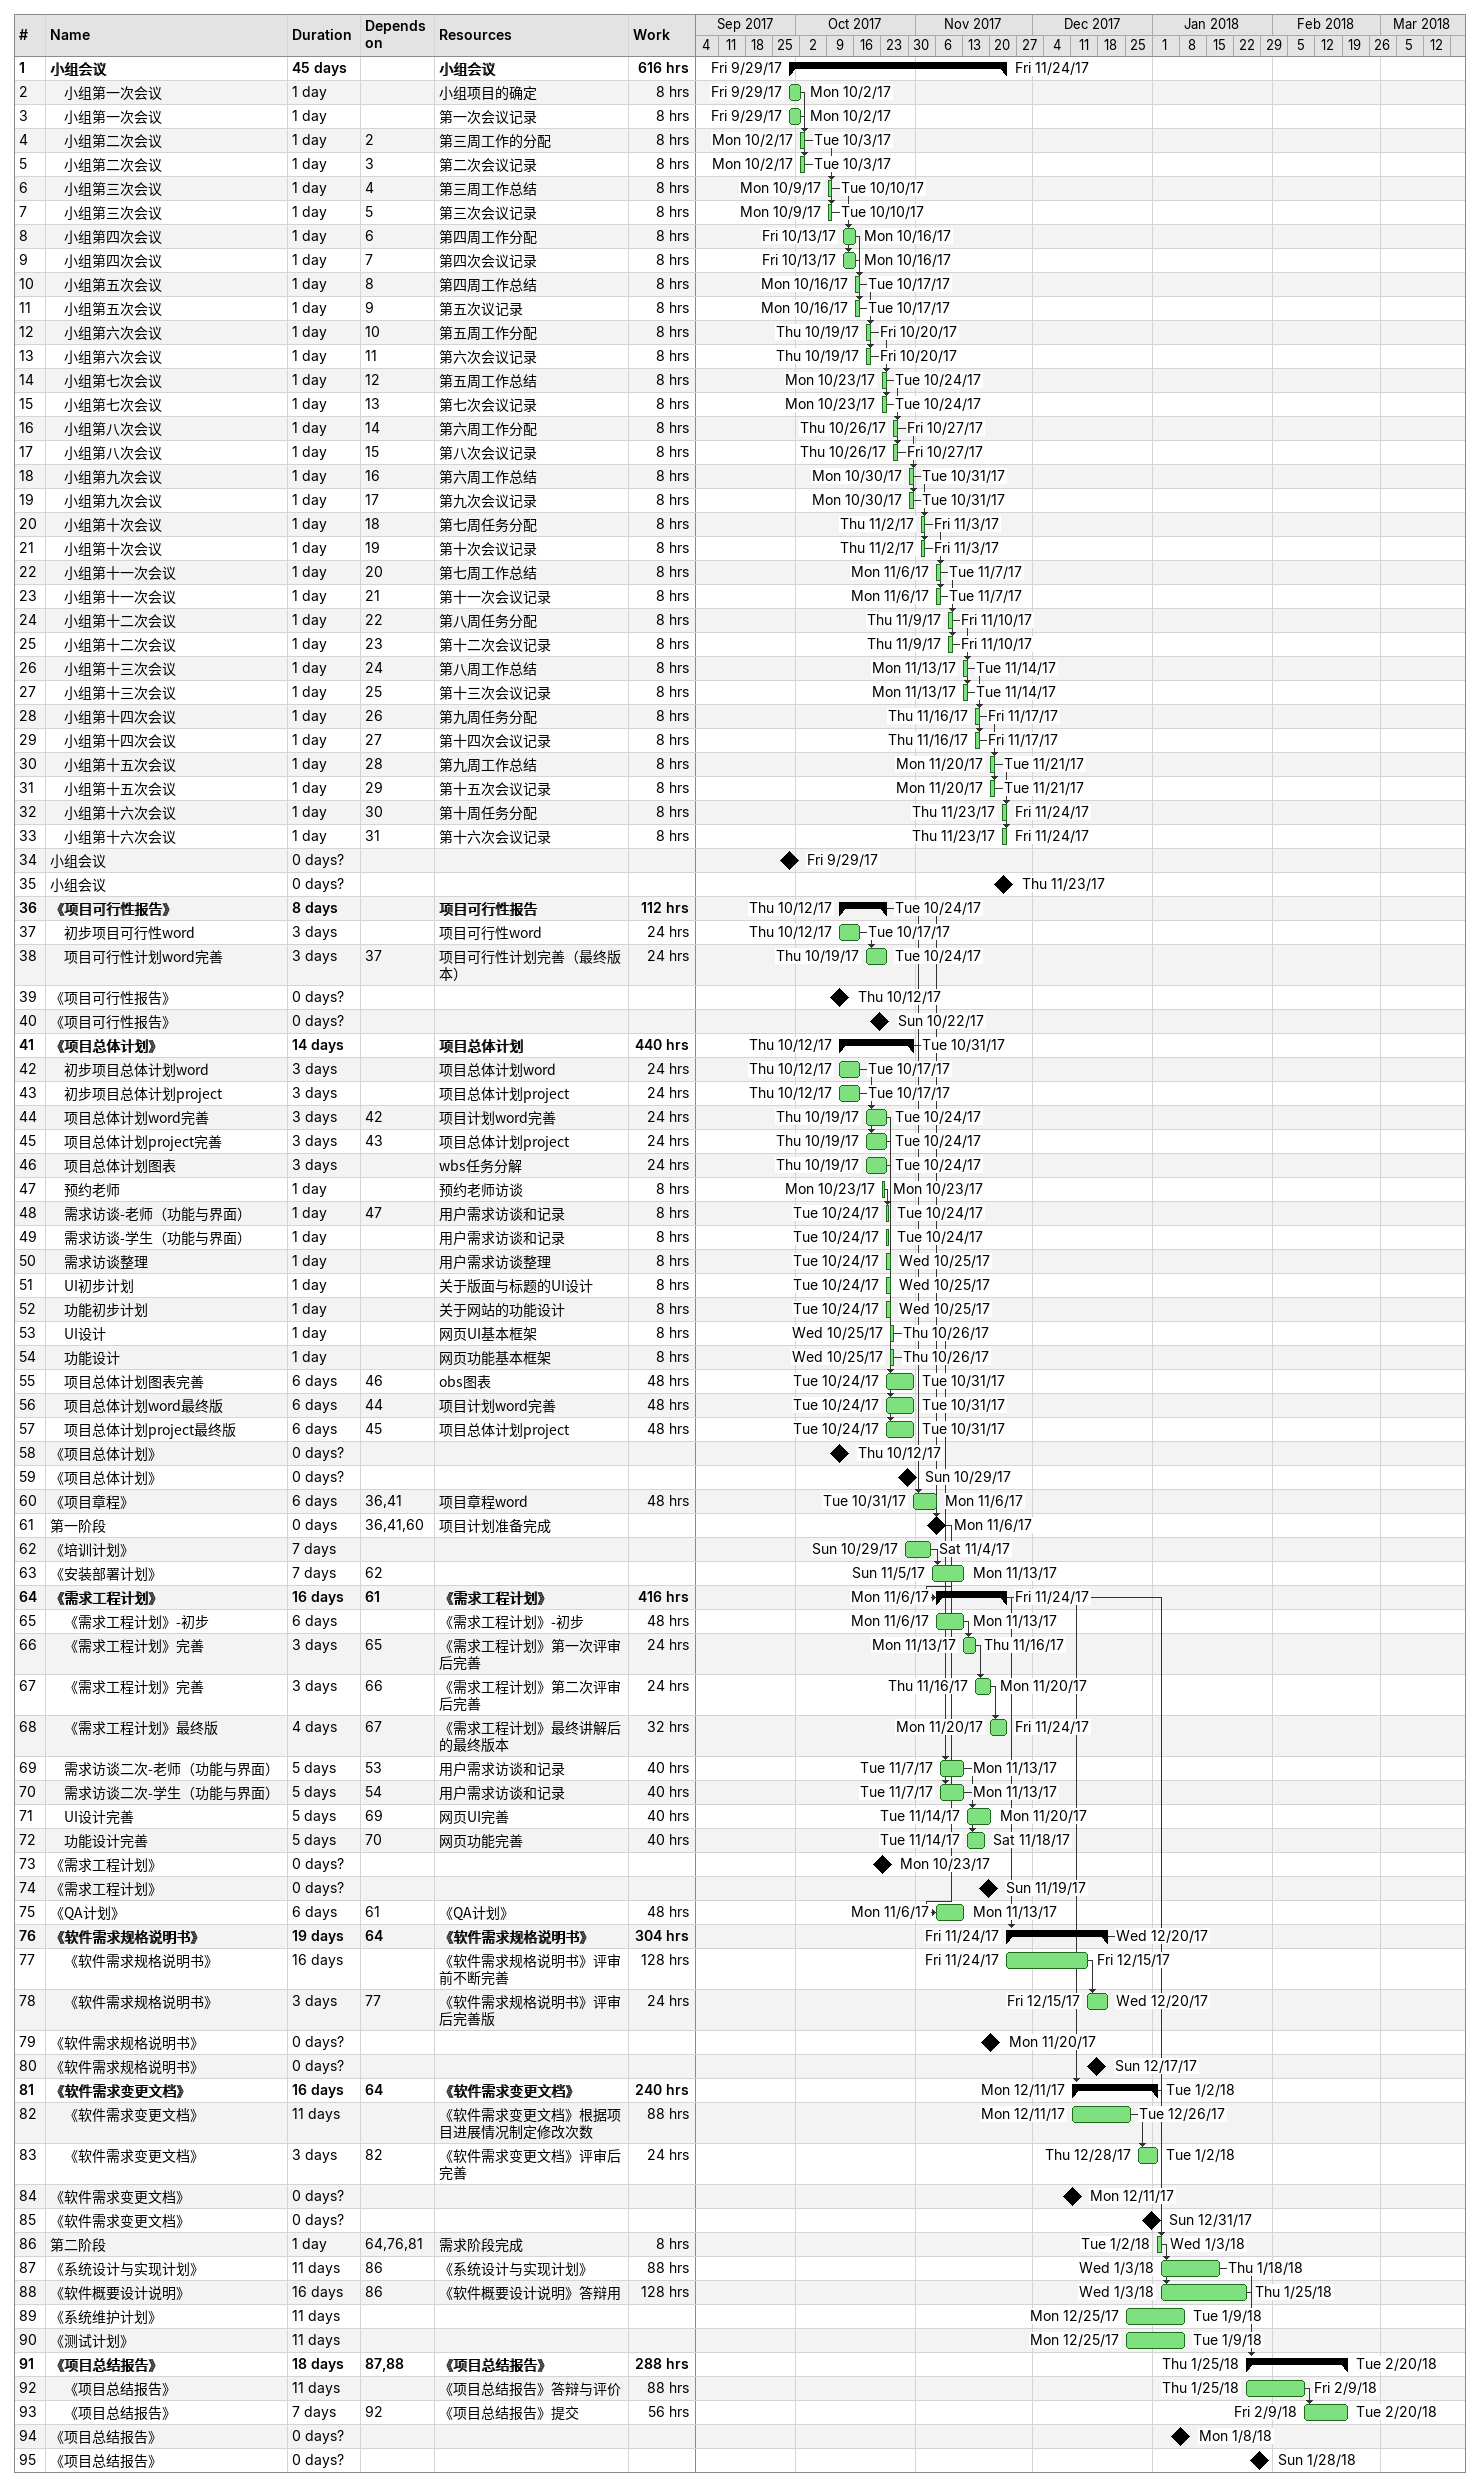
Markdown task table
| ID | Level | Task | Duration | Start | Finish | Predecessors | Resources | Work (h) |
|---|---|---|---|---|---|---|---|---|
| 1 | 1 | **小组会议** | 45d | 2017-09-29 | 2017-11-24 |  | 小组会议 | 616 |
| 2 | 2 | 小组第一次会议 | 1d | 2017-09-29 | 2017-10-02 |  | 小组项目的确定 | 8 |
| 3 | 2 | 小组第一次会议 | 1d | 2017-09-29 | 2017-10-02 |  | 第一次会议记录 | 8 |
| 4 | 2 | 小组第二次会议 | 1d | 2017-10-02 | 2017-10-03 | 2 | 第三周工作的分配 | 8 |
| 5 | 2 | 小组第二次会议 | 1d | 2017-10-02 | 2017-10-03 | 3 | 第二次会议记录 | 8 |
| 6 | 2 | 小组第三次会议 | 1d | 2017-10-09 | 2017-10-10 | 4 | 第三周工作总结 | 8 |
| 7 | 2 | 小组第三次会议 | 1d | 2017-10-09 | 2017-10-10 | 5 | 第三次会议记录 | 8 |
| 8 | 2 | 小组第四次会议 | 1d | 2017-10-13 | 2017-10-16 | 6 | 第四周工作分配 | 8 |
| 9 | 2 | 小组第四次会议 | 1d | 2017-10-13 | 2017-10-16 | 7 | 第四次会议记录 | 8 |
| 10 | 2 | 小组第五次会议 | 1d | 2017-10-16 | 2017-10-17 | 8 | 第四周工作总结 | 8 |
| 11 | 2 | 小组第五次会议 | 1d | 2017-10-16 | 2017-10-17 | 9 | 第五次议记录 | 8 |
| 12 | 2 | 小组第六次会议 | 1d | 2017-10-19 | 2017-10-20 | 10 | 第五周工作分配 | 8 |
| 13 | 2 | 小组第六次会议 | 1d | 2017-10-19 | 2017-10-20 | 11 | 第六次会议记录 | 8 |
| 14 | 2 | 小组第七次会议 | 1d | 2017-10-23 | 2017-10-24 | 12 | 第五周工作总结 | 8 |
| 15 | 2 | 小组第七次会议 | 1d | 2017-10-23 | 2017-10-24 | 13 | 第七次会议记录 | 8 |
| 16 | 2 | 小组第八次会议 | 1d | 2017-10-26 | 2017-10-27 | 14 | 第六周工作分配 | 8 |
| 17 | 2 | 小组第八次会议 | 1d | 2017-10-26 | 2017-10-27 | 15 | 第八次会议记录 | 8 |
| 18 | 2 | 小组第九次会议 | 1d | 2017-10-30 | 2017-10-31 | 16 | 第六周工作总结 | 8 |
| 19 | 2 | 小组第九次会议 | 1d | 2017-10-30 | 2017-10-31 | 17 | 第九次会议记录 | 8 |
| 20 | 2 | 小组第十次会议 | 1d | 2017-11-02 | 2017-11-03 | 18 | 第七周任务分配 | 8 |
| 21 | 2 | 小组第十次会议 | 1d | 2017-11-02 | 2017-11-03 | 19 | 第十次会议记录 | 8 |
| 22 | 2 | 小组第十一次会议 | 1d | 2017-11-06 | 2017-11-07 | 20 | 第七周工作总结 | 8 |
| 23 | 2 | 小组第十一次会议 | 1d | 2017-11-06 | 2017-11-07 | 21 | 第十一次会议记录 | 8 |
| 24 | 2 | 小组第十二次会议 | 1d | 2017-11-09 | 2017-11-10 | 22 | 第八周任务分配 | 8 |
| 25 | 2 | 小组第十二次会议 | 1d | 2017-11-09 | 2017-11-10 | 23 | 第十二次会议记录 | 8 |
| 26 | 2 | 小组第十三次会议 | 1d | 2017-11-13 | 2017-11-14 | 24 | 第八周工作总结 | 8 |
| 27 | 2 | 小组第十三次会议 | 1d | 2017-11-13 | 2017-11-14 | 25 | 第十三次会议记录 | 8 |
| 28 | 2 | 小组第十四次会议 | 1d | 2017-11-16 | 2017-11-17 | 26 | 第九周任务分配 | 8 |
| 29 | 2 | 小组第十四次会议 | 1d | 2017-11-16 | 2017-11-17 | 27 | 第十四次会议记录 | 8 |
| 30 | 2 | 小组第十五次会议 | 1d | 2017-11-20 | 2017-11-21 | 28 | 第九周工作总结 | 8 |
| 31 | 2 | 小组第十五次会议 | 1d | 2017-11-20 | 2017-11-21 | 29 | 第十五次会议记录 | 8 |
| 32 | 2 | 小组第十六次会议 | 1d | 2017-11-23 | 2017-11-24 | 30 | 第十周任务分配 | 8 |
| 33 | 2 | 小组第十六次会议 | 1d | 2017-11-23 | 2017-11-24 | 31 | 第十六次会议记录 | 8 |
| 34 | 1 | 小组会议 | 0d? | 2017-09-29 | 2017-09-29 |  |  |  |
| 35 | 1 | 小组会议 | 0d? | 2017-11-23 | 2017-11-23 |  |  |  |
| 36 | 1 | **《项目可行性报告》** | 8d | 2017-10-12 | 2017-10-24 |  | 项目可行性报告 | 112 |
| 37 | 2 | 初步项目可行性word | 3d | 2017-10-12 | 2017-10-17 |  | 项目可行性word | 24 |
| 38 | 2 | 项目可行性计划word完善 | 3d | 2017-10-19 | 2017-10-24 | 37 | 项目可行性计划完善（最终版本） | 24 |
| 39 | 1 | 《项目可行性报告》 | 0d? | 2017-10-12 | 2017-10-12 |  |  |  |
| 40 | 1 | 《项目可行性报告》 | 0d? | 2017-10-22 | 2017-10-22 |  |  |  |
| 41 | 1 | **《项目总体计划》** | 14d | 2017-10-12 | 2017-10-31 |  | 项目总体计划 | 440 |
| 42 | 2 | 初步项目总体计划word | 3d | 2017-10-12 | 2017-10-17 |  | 项目总体计划word | 24 |
| 43 | 2 | 初步项目总体计划project | 3d | 2017-10-12 | 2017-10-17 |  | 项目总体计划project | 24 |
| 44 | 2 | 项目总体计划word完善 | 3d | 2017-10-19 | 2017-10-24 | 42 | 项目计划word完善 | 24 |
| 45 | 2 | 项目总体计划project完善 | 3d | 2017-10-19 | 2017-10-24 | 43 | 项目总体计划project | 24 |
| 46 | 2 | 项目总体计划图表 | 3d | 2017-10-19 | 2017-10-24 |  | wbs任务分解 | 24 |
| 47 | 2 | 预约老师 | 1d | 2017-10-23 | 2017-10-23 |  | 预约老师访谈 | 8 |
| 48 | 2 | 需求访谈-老师（功能与界面） | 1d | 2017-10-24 | 2017-10-24 | 47 | 用户需求访谈和记录 | 8 |
| 49 | 2 | 需求访谈-学生（功能与界面） | 1d | 2017-10-24 | 2017-10-24 |  | 用户需求访谈和记录 | 8 |
| 50 | 2 | 需求访谈整理 | 1d | 2017-10-24 | 2017-10-25 |  | 用户需求访谈整理 | 8 |
| 51 | 2 | UI初步计划 | 1d | 2017-10-24 | 2017-10-25 |  | 关于版面与标题的UI设计 | 8 |
| 52 | 2 | 功能初步计划 | 1d | 2017-10-24 | 2017-10-25 |  | 关于网站的功能设计 | 8 |
| 53 | 2 | UI设计 | 1d | 2017-10-25 | 2017-10-26 |  | 网页UI基本框架 | 8 |
| 54 | 2 | 功能设计 | 1d | 2017-10-25 | 2017-10-26 |  | 网页功能基本框架 | 8 |
| 55 | 2 | 项目总体计划图表完善 | 6d | 2017-10-24 | 2017-10-31 | 46 | obs图表 | 48 |
| 56 | 2 | 项目总体计划word最终版 | 6d | 2017-10-24 | 2017-10-31 | 44 | 项目计划word完善 | 48 |
| 57 | 2 | 项目总体计划project最终版 | 6d | 2017-10-24 | 2017-10-31 | 45 | 项目总体计划project | 48 |
| 58 | 1 | 《项目总体计划》 | 0d? | 2017-10-12 | 2017-10-12 |  |  |  |
| 59 | 1 | 《项目总体计划》 | 0d? | 2017-10-29 | 2017-10-29 |  |  |  |
| 60 | 1 | 《项目章程》 | 6d | 2017-10-31 | 2017-11-06 | 36, 41 | 项目章程word | 48 |
| 61 | 1 | 第一阶段 | 0d | 2017-11-06 | 2017-11-06 | 36, 41, 60 | 项目计划准备完成 |  |
| 62 | 1 | 《培训计划》 | 7d | 2017-10-29 | 2017-11-04 |  |  |  |
| 63 | 1 | 《安装部署计划》 | 7d | 2017-11-05 | 2017-11-13 | 62 |  |  |
| 64 | 1 | **《需求工程计划》** | 16d | 2017-11-06 | 2017-11-24 | 61 | 《需求工程计划》 | 416 |
| 65 | 2 | 《需求工程计划》-初步 | 6d | 2017-11-06 | 2017-11-13 |  | 《需求工程计划》-初步 | 48 |
| 66 | 2 | 《需求工程计划》完善 | 3d | 2017-11-13 | 2017-11-16 | 65 | 《需求工程计划》第一次评审后完善 | 24 |
| 67 | 2 | 《需求工程计划》完善 | 3d | 2017-11-16 | 2017-11-20 | 66 | 《需求工程计划》第二次评审后完善 | 24 |
| 68 | 2 | 《需求工程计划》最终版 | 4d | 2017-11-20 | 2017-11-24 | 67 | 《需求工程计划》最终讲解后的最终版本 | 32 |
| 69 | 2 | 需求访谈二次-老师（功能与界面） | 5d | 2017-11-07 | 2017-11-13 | 53 | 用户需求访谈和记录 | 40 |
| 70 | 2 | 需求访谈二次-学生（功能与界面） | 5d | 2017-11-07 | 2017-11-13 | 54 | 用户需求访谈和记录 | 40 |
| 71 | 2 | UI设计完善 | 5d | 2017-11-14 | 2017-11-20 | 69 | 网页UI完善 | 40 |
| 72 | 2 | 功能设计完善 | 5d | 2017-11-14 | 2017-11-18 | 70 | 网页功能完善 | 40 |
| 73 | 1 | 《需求工程计划》 | 0d? | 2017-10-23 | 2017-10-23 |  |  |  |
| 74 | 1 | 《需求工程计划》 | 0d? | 2017-11-19 | 2017-11-19 |  |  |  |
| 75 | 1 | 《QA计划》 | 6d | 2017-11-06 | 2017-11-13 | 61 | 《QA计划》 | 48 |
| 76 | 1 | **《软件需求规格说明书》** | 19d | 2017-11-24 | 2017-12-20 | 64 | 《软件需求规格说明书》 | 304 |
| 77 | 2 | 《软件需求规格说明书》 | 16d | 2017-11-24 | 2017-12-15 |  | 《软件需求规格说明书》评审前不断完善 | 128 |
| 78 | 2 | 《软件需求规格说明书》 | 3d | 2017-12-15 | 2017-12-20 | 77 | 《软件需求规格说明书》评审后完善版 | 24 |
| 79 | 1 | 《软件需求规格说明书》 | 0d? | 2017-11-20 | 2017-11-20 |  |  |  |
| 80 | 1 | 《软件需求规格说明书》 | 0d? | 2017-12-17 | 2017-12-17 |  |  |  |
| 81 | 1 | **《软件需求变更文档》** | 16d | 2017-12-11 | 2018-01-02 | 64 | 《软件需求变更文档》 | 240 |
| 82 | 2 | 《软件需求变更文档》 | 11d | 2017-12-11 | 2017-12-26 |  | 《软件需求变更文档》根据项目进展情况制定修改次数 | 88 |
| 83 | 2 | 《软件需求变更文档》 | 3d | 2017-12-28 | 2018-01-02 | 82 | 《软件需求变更文档》评审后完善 | 24 |
| 84 | 1 | 《软件需求变更文档》 | 0d? | 2017-12-11 | 2017-12-11 |  |  |  |
| 85 | 1 | 《软件需求变更文档》 | 0d? | 2017-12-31 | 2017-12-31 |  |  |  |
| 86 | 1 | 第二阶段 | 1d | 2018-01-02 | 2018-01-03 | 64, 76, 81 | 需求阶段完成 | 8 |
| 87 | 1 | 《系统设计与实现计划》 | 11d | 2018-01-03 | 2018-01-18 | 86 | 《系统设计与实现计划》 | 88 |
| 88 | 1 | 《软件概要设计说明》 | 16d | 2018-01-03 | 2018-01-25 | 86 | 《软件概要设计说明》答辩用 | 128 |
| 89 | 1 | 《系统维护计划》 | 11d | 2017-12-25 | 2018-01-09 |  |  |  |
| 90 | 1 | 《测试计划》 | 11d | 2017-12-25 | 2018-01-09 |  |  |  |
| 91 | 1 | **《项目总结报告》** | 18d | 2018-01-25 | 2018-02-20 | 87, 88 | 《项目总结报告》 | 288 |
| 92 | 2 | 《项目总结报告》 | 11d | 2018-01-25 | 2018-02-09 |  | 《项目总结报告》答辩与评价 | 88 |
| 93 | 2 | 《项目总结报告》 | 7d | 2018-02-09 | 2018-02-20 | 92 | 《项目总结报告》提交 | 56 |
| 94 | 1 | 《项目总结报告》 | 0d? | 2018-01-08 | 2018-01-08 |  |  |  |
| 95 | 1 | 《项目总结报告》 | 0d? | 2018-01-28 | 2018-01-28 |  |  |  |
